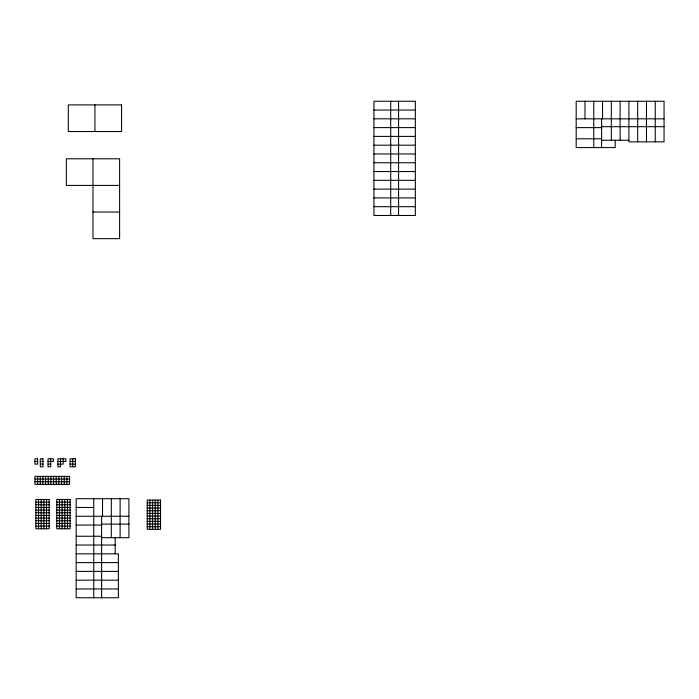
<?xml version="1.0" encoding="UTF-8"?>
<svg xmlns="http://www.w3.org/2000/svg" width="699" height="699" viewBox="0 0 699 699"><rect width="100%" height="100%" fill="white"/><g stroke="black" fill="none" stroke-linecap="round" stroke-linejoin="round"><path stroke-width="1.05" d="M373.939 110.04L415.346 110.04M373.939 118.821L415.346 118.821M576.186 118.821L664.05 118.821M601.612 126.676L664.05 126.676M373.939 127.611L415.346 127.611M576.186 127.611L601.612 127.611M373.939 136.401L415.346 136.401M576.186 138.795L601.612 138.795M601.612 140.263L628.908 140.263M373.939 145.182L415.346 145.182M373.939 153.972L415.346 153.972M373.939 162.753L415.346 162.753M373.939 171.543L415.346 171.543M373.939 180.333L415.346 180.333M119.616 185.41L66.361 185.41L66.361 158.787L119.616 158.787L119.616 238.656L92.984 238.656L92.984 158.787M373.939 189.114L415.346 189.114M373.939 197.904L415.346 197.904M373.939 206.694L415.346 206.694M92.984 212.033L119.616 212.033M34.95 461.471L37.615 461.471M40.306 461.471L42.971 461.471M48.039 461.471L53.369 461.471L53.369 458.806L48.039 458.806L48.039 466.792L50.704 466.792L50.704 458.806M57.868 461.471L65.855 461.471L65.855 458.806L57.868 458.806L57.868 466.792L60.533 466.792L60.533 458.806M70.083 461.471L75.413 461.471M40.306 464.136L42.971 464.136M48.039 464.136L50.704 464.136M57.868 464.136L63.198 464.136L63.198 458.806M70.083 464.136L75.413 464.136M34.95 479.051L69.559 479.051M34.95 481.716L69.559 481.716M35.867 502.135L49.175 502.135M56.794 502.135L70.11 502.135M147.227 502.738L160.543 502.738M35.867 504.8L49.175 504.8M56.794 504.8L70.11 504.8M147.227 505.394L160.543 505.394M35.867 507.457L49.175 507.457M56.794 507.457L70.11 507.457M76.174 507.483L93.745 507.483M147.227 508.059L160.543 508.059M35.867 510.121L49.175 510.121M56.794 510.121L70.11 510.121M147.227 510.724L160.543 510.724M35.867 512.786L49.175 512.786M56.794 512.786L70.11 512.786M147.227 513.389L160.543 513.389M35.867 515.451L49.175 515.451M56.794 515.451L70.11 515.451M147.227 516.045L160.543 516.045M76.174 516.273L128.896 516.273M35.867 518.108L49.175 518.108M56.794 518.108L70.11 518.108M147.227 518.71L160.543 518.71M35.867 520.772L49.175 520.772M56.794 520.772L70.11 520.772M147.227 521.375L160.543 521.375M35.867 523.437L49.175 523.437M56.794 523.437L70.11 523.437M101.6 524.128L128.896 524.128M147.227 524.04L160.543 524.04M76.174 525.063L101.6 525.063M35.867 526.102L49.175 526.102M56.794 526.102L70.11 526.102M147.227 526.697L160.543 526.697M76.174 536.247L101.6 536.247M101.6 537.706L128.896 537.706L128.896 498.702L76.174 498.702L76.174 597.75L118.376 597.75L118.376 553.818L76.174 553.818M76.174 545.028L115.178 545.028M76.174 562.599L118.376 562.599M76.174 571.389L118.376 571.389M76.174 580.179L118.376 580.179M76.174 588.96L118.376 588.96M655.26 101.25L655.26 141.853M646.479 101.25L646.479 141.853M637.689 101.25L637.689 141.853M628.908 101.25L628.908 141.853L664.05 141.853L664.05 101.25L576.186 101.25L576.186 147.585L615.19 147.585L615.19 140.263M620.118 101.25L620.118 140.263M611.328 101.25L611.328 140.263M602.547 101.25L602.547 118.821M601.612 118.821L601.612 147.585M593.757 101.25L593.757 147.585M584.976 101.25L584.976 118.821M398.57 101.25L398.57 215.475M390.715 101.25L390.715 215.475M157.878 500.073L157.878 529.361M155.222 500.073L155.222 529.361M152.557 500.073L152.557 529.361M149.892 500.073L149.892 529.361M120.106 498.702L120.106 537.706M115.178 537.706L115.178 553.818M111.324 498.702L111.324 537.706M102.535 498.702L102.535 516.273M101.6 516.273L101.6 597.75M94.933 104.902L94.933 131.534M93.745 498.702L93.745 597.75M72.748 458.806L72.748 466.792M67.445 499.47L67.445 528.759M66.903 476.386L66.903 484.372M64.78 499.47L64.78 528.759M64.238 476.386L64.238 484.372M62.124 499.47L62.124 528.759M61.573 476.386L61.573 484.372M59.459 499.47L59.459 528.759M58.917 476.386L58.917 484.372M56.252 476.386L56.252 484.372M53.587 476.386L53.587 484.372M50.922 476.386L50.922 484.372M48.266 476.386L48.266 484.372M46.518 499.47L46.518 528.759M45.601 476.386L45.601 484.372M43.854 499.47L43.854 528.759M42.936 476.386L42.936 484.372M41.189 499.47L41.189 528.759M40.271 476.386L40.271 484.372M38.524 499.47L38.524 528.759M37.615 476.386L37.615 484.372M415.346 101.25L373.939 101.25L373.939 215.475L415.346 215.475L415.346 101.25M121.556 104.902L68.31 104.902L68.31 131.534L121.556 131.534L121.556 104.902M37.615 458.806L34.95 458.806L34.95 464.136L37.615 464.136L37.615 458.806M42.971 458.806L40.306 458.806L40.306 466.792L42.971 466.792L42.971 458.806M75.413 458.806L70.083 458.806L70.083 466.792L75.413 466.792L75.413 458.806M69.559 476.386L34.95 476.386L34.95 484.372L69.559 484.372L69.559 476.386M49.175 499.47L35.867 499.47L35.867 528.759L49.175 528.759L49.175 499.47M70.11 499.47L56.794 499.47L56.794 528.759L70.11 528.759L70.11 499.47M160.543 500.073L147.227 500.073L147.227 529.361L160.543 529.361L160.543 500.073"/></g></svg>
